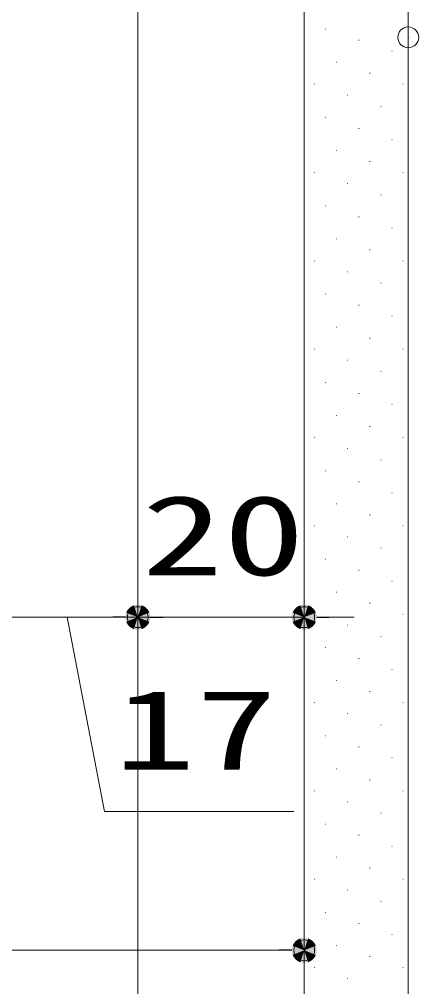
# Model space of a CAD drawing. Units: millimetres, scale not verified. Extents: x -1306 to 1306, y -607 to 607.
# Drawn here: x 60.9 to 108.9, y -57.5 to 58.7 of the extents above; entities that cross this region are included whole.
import ezdxf
from ezdxf.enums import TextEntityAlignment as Align

# ---------------------------------------------------------------- set-up
doc = ezdxf.new("R2010")
doc.units = ezdxf.units.MM
doc.header["$LTSCALE"] = 5
doc.header["$PDMODE"] = 32
doc.header["$PDSIZE"] = 2.5
for name, color, linetype, lineweight in [('0-1_線(黄)', 2, 'Continuous', 15), ('1-1_寸法線', 3, 'Continuous', 13), ('1-2_ハッチング', 6, 'Continuous', 9), ('1-4_DEFPOINTS', 7, 'Continuous', 5), ('1-5_0', 3, 'Continuous', 25)]:
    doc.layers.add(name, color=color, linetype=linetype, lineweight=lineweight)
doc.styles.add('ＭＳ ゴシック', font='')
doc.styles.get('ＭＳ ゴシック').set_extended_font_data('MS Gothic')

# ---------------------------------------------------------------- blocks, each defined once
blk = doc.blocks.new('_DOT')
at = {"layer": '1-5_0'}
blk.add_line((-2.5, 0), (-5, 0), dxfattribs=at)
for points in [[(0, 0), (-1.594, 1.926), (-1.34, 2.111)], [(0, 0), (-1.34, 2.111), (-1.064, 2.262)], [(0, 0), (-1.064, 2.262), (-0.773, 2.378)], [(0, 0), (-0.773, 2.378), (-0.468, 2.456)], [(0, 0), (-0.468, 2.456), (-0.157, 2.495)], [(0, 0), (-0.157, 2.495), (0.157, 2.495)], [(0, 0), (0.157, 2.495), (0.468, 2.456)], [(0, 0), (0.468, 2.456), (0.773, 2.378)], [(0, 0), (0.773, 2.378), (1.064, 2.262)], [(0, 0), (1.064, 2.262), (1.34, 2.111)], [(0, 0), (1.34, 2.111), (1.594, 1.926)], [(0, 0), (-2.5, 0), (-2.48, 0.313)], [(0, 0), (-2.48, -0.313), (-2.5, 0)], [(0, 0), (-2.48, 0.313), (-2.421, 0.622)], [(0, 0), (-2.421, -0.622), (-2.48, -0.313)], [(0, 0), (-2.421, 0.622), (-2.324, 0.92)], [(0, 0), (-2.324, -0.92), (-2.421, -0.622)], [(0, 0), (-2.324, 0.92), (-2.191, 1.204)], [(0, 0), (-2.191, -1.204), (-2.324, -0.92)], [(0, 0), (-2.191, 1.204), (-2.023, 1.469)], [(0, 0), (-2.023, -1.469), (-2.191, -1.204)], [(0, 0), (-2.023, 1.469), (-1.822, 1.711)], [(0, 0), (-1.822, -1.711), (-2.023, -1.469)], [(0, 0), (-1.822, 1.711), (-1.594, 1.926)], [(0, 0), (-1.594, -1.926), (-1.822, -1.711)], [(0, 0), (-1.34, -2.111), (-1.594, -1.926)], [(0, 0), (-1.064, -2.262), (-1.34, -2.111)], [(0, 0), (-0.773, -2.378), (-1.064, -2.262)], [(0, 0), (-0.468, -2.456), (-0.773, -2.378)], [(0, 0), (-0.157, -2.495), (-0.468, -2.456)], [(0, 0), (0.157, -2.495), (-0.157, -2.495)], [(0, 0), (1.594, 1.926), (1.822, 1.711)], [(0, 0), (1.822, 1.711), (2.023, 1.469)], [(0, 0), (2.023, 1.469), (2.191, 1.204)], [(0, 0), (2.191, 1.204), (2.324, 0.92)], [(0, 0), (2.324, 0.92), (2.421, 0.622)], [(0, 0), (2.421, 0.622), (2.48, 0.313)], [(0, 0), (2.48, 0.313), (2.5, 0)], [(0, 0), (0.468, -2.456), (0.157, -2.495)], [(0, 0), (0.773, -2.378), (0.468, -2.456)], [(0, 0), (1.064, -2.262), (0.773, -2.378)], [(0, 0), (1.34, -2.111), (1.064, -2.262)], [(0, 0), (1.594, -1.926), (1.34, -2.111)], [(0, 0), (1.822, -1.711), (1.594, -1.926)], [(0, 0), (2.023, -1.469), (1.822, -1.711)], [(0, 0), (2.191, -1.204), (2.023, -1.469)], [(0, 0), (2.324, -0.92), (2.191, -1.204)], [(0, 0), (2.421, -0.622), (2.324, -0.92)], [(0, 0), (2.48, -0.313), (2.421, -0.622)], [(0, 0), (2.5, 0), (2.48, -0.313)]]:
    blk.add_solid(points, dxfattribs=at)

msp = doc.modelspace()

# ---------------------------------------------------------------- linework, layer by layer
at = {"layer": '0-1_線(黄)'}
for p, q in [((95.124, -167.678), (95.124, 150.037)), ((107.624, -167.678), (107.624, 150.04)), ((75.124, 66.037), (75.124, -167.678))]:
    msp.add_line(p, q, dxfattribs=at)
at = {"layer": '1-1_寸法線'}
for p, q in [((75.124, 58.537), (75.124, -17.088)), ((75.124, 58.537), (75.124, -17.088)), ((95.124, 58.537), (95.124, -57.088)), ((95.124, 58.537), (95.124, -17.088)), ((58.124, -13.088), (75.124, -13.088)), ((58.124, -13.088), (75.124, -13.088)), ((72.124, -13.088), (69.124, -13.088)), ((75.124, -13.088), (95.124, -13.088)), ((78.124, -13.088), (81.124, -13.088)), ((98.124, -13.088), (101.124, -13.088)), ((-11.876, -53.088), (92.124, -53.088))]:
    msp.add_line(p, q, dxfattribs=at)
msp.add_lwpolyline([(66.624, -13.088), (71.124, -36.422), (93.886, -36.422)], dxfattribs=at)
at = {"layer": '1-2_ハッチング'}
for p, q in [((97.68, 57.533), (97.73, 57.533)), ((101.658, 56.207), (101.708, 56.207)), ((105.635, 54.881), (105.685, 54.881)), ((99.006, 53.555), (99.056, 53.555)), ((102.984, 52.229), (103.034, 52.229)), ((96.354, 50.903), (96.404, 50.903)), ((106.961, 50.903), (107.011, 50.903)), ((100.332, 49.578), (100.382, 49.578)), ((104.309, 48.252), (104.359, 48.252)), ((97.68, 46.926), (97.73, 46.926)), ((101.658, 45.6), (101.708, 45.6)), ((105.635, 44.274), (105.685, 44.274)), ((99.006, 42.948), (99.056, 42.948)), ((102.984, 41.623), (103.034, 41.623)), ((96.354, 40.297), (96.404, 40.297)), ((106.961, 40.297), (107.011, 40.297)), ((100.332, 38.971), (100.382, 38.971)), ((104.309, 37.645), (104.359, 37.645)), ((97.68, 36.319), (97.73, 36.319)), ((101.658, 34.994), (101.708, 34.994)), ((105.635, 33.668), (105.685, 33.668)), ((99.006, 32.342), (99.056, 32.342)), ((102.984, 31.016), (103.034, 31.016)), ((96.354, 29.69), (96.404, 29.69)), ((106.961, 29.69), (107.011, 29.69)), ((100.332, 28.364), (100.382, 28.364)), ((104.309, 27.039), (104.359, 27.039)), ((97.68, 25.713), (97.73, 25.713)), ((101.658, 24.387), (101.708, 24.387)), ((105.635, 23.061), (105.685, 23.061)), ((99.006, 21.735), (99.056, 21.735)), ((102.984, 20.409), (103.034, 20.409)), ((96.354, 19.084), (96.404, 19.084)), ((106.961, 19.084), (107.011, 19.084)), ((100.332, 17.758), (100.382, 17.758)), ((104.309, 16.432), (104.359, 16.432)), ((97.68, 15.106), (97.73, 15.106)), ((101.658, 13.78), (101.708, 13.78)), ((105.635, 12.455), (105.685, 12.455)), ((99.006, 11.129), (99.056, 11.129)), ((102.984, 9.803), (103.034, 9.803)), ((96.354, 8.477), (96.404, 8.477)), ((106.961, 8.477), (107.011, 8.477)), ((100.332, 7.151), (100.382, 7.151)), ((104.309, 5.825), (104.359, 5.825)), ((97.68, 4.5), (97.73, 4.5)), ((101.658, 3.174), (101.708, 3.174)), ((105.635, 1.848), (105.685, 1.848)), ((99.006, 0.522), (99.056, 0.522)), ((102.984, -0.804), (103.034, -0.804)), ((96.354, -2.13), (96.404, -2.13)), ((106.961, -2.13), (107.011, -2.13)), ((100.332, -3.455), (100.382, -3.455)), ((104.309, -4.781), (104.359, -4.781)), ((97.68, -6.107), (97.73, -6.107)), ((101.658, -7.433), (101.708, -7.433)), ((105.635, -8.759), (105.685, -8.759)), ((99.006, -10.085), (99.056, -10.085)), ((102.984, -11.41), (103.034, -11.41)), ((96.354, -12.736), (96.404, -12.736)), ((106.961, -12.736), (107.011, -12.736)), ((100.332, -14.062), (100.382, -14.062)), ((104.309, -15.388), (104.359, -15.388)), ((97.68, -16.714), (97.73, -16.714)), ((101.658, -18.039), (101.708, -18.039)), ((105.635, -19.365), (105.685, -19.365)), ((99.006, -20.691), (99.056, -20.691)), ((102.984, -22.017), (103.034, -22.017)), ((96.354, -23.343), (96.404, -23.343)), ((106.961, -23.343), (107.011, -23.343)), ((100.332, -24.669), (100.382, -24.669)), ((104.309, -25.994), (104.359, -25.994)), ((97.68, -27.32), (97.73, -27.32)), ((101.658, -28.646), (101.708, -28.646)), ((105.635, -29.972), (105.685, -29.972)), ((99.006, -31.298), (99.056, -31.298)), ((102.984, -32.624), (103.034, -32.624)), ((96.354, -33.949), (96.404, -33.949)), ((106.961, -33.949), (107.011, -33.949)), ((100.332, -35.275), (100.382, -35.275)), ((104.309, -36.601), (104.359, -36.601)), ((97.68, -37.927), (97.73, -37.927)), ((101.658, -39.253), (101.708, -39.253)), ((105.635, -40.579), (105.685, -40.579)), ((99.006, -41.904), (99.056, -41.904)), ((102.984, -43.23), (103.034, -43.23)), ((96.354, -44.556), (96.404, -44.556)), ((106.961, -44.556), (107.011, -44.556)), ((100.332, -45.882), (100.382, -45.882)), ((104.309, -47.208), (104.359, -47.208)), ((97.68, -48.533), (97.73, -48.533)), ((101.658, -49.859), (101.708, -49.859)), ((105.635, -51.185), (105.685, -51.185)), ((99.006, -52.511), (99.056, -52.511)), ((102.984, -53.837), (103.034, -53.837)), ((96.354, -55.163), (96.404, -55.163)), ((106.961, -55.163), (107.011, -55.163)), ((100.332, -56.488), (100.382, -56.488))]:
    msp.add_line(p, q, dxfattribs=at)
at = {"layer": '1-4_DEFPOINTS'}
for p in [(107.624, 56.537), (75.124, -13.088), (95.124, -13.088), (95.124, -53.088)]:
    msp.add_point(p, dxfattribs=at)

# ---------------------------------------------------------------- block references
at = {"layer": '1-1_寸法線', "xscale": 0.6, "yscale": 0.6}
for p in [(75.124, -13.088), (95.124, -53.088)]:
    msp.add_blockref('_DOT', p, dxfattribs=at)
at = {"layer": '1-1_寸法線', "xscale": 0.6, "yscale": 0.6, "rotation": 180}
for p in [(75.124, -13.088), (95.124, -13.088)]:
    msp.add_blockref('_DOT', p, dxfattribs=at)

# ---------------------------------------------------------------- texts
at = {"layer": '1-1_寸法線', "style": 'ＭＳ ゴシック', "width": 1.5}
for s, p in [('20', (75.6, -10.938)), ('17', (72.267, -34.272))]:
    msp.add_text(s, height=9.604, dxfattribs=at).set_placement(p, align=Align.BOTTOM_LEFT)

doc.saveas('drawing.dxf')
